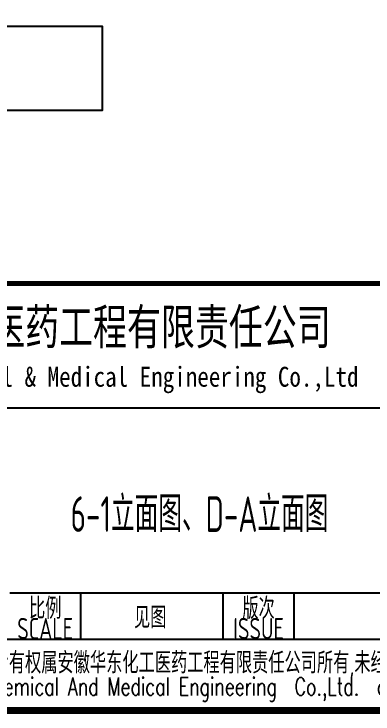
# Model space of a CAD drawing. Extents: x 5904849 to 6011887, y -826029 to -177002.
# Drawn here: x 5950810 to 5955858, y -678942 to -669107 of the extents above; entities that cross this region are included whole.
import ezdxf
from ezdxf.enums import TextEntityAlignment as Align

# ---------------------------------------------------------------- set-up
doc = ezdxf.new("R2010")
doc.units = 0
doc.header["$LTSCALE"] = 1000
doc.header["$MEASUREMENT"] = 0
doc.layers.get('0').update_dxf_attribs({"linetype": 'CONTINUOUS'})
doc.layers.add('PUB_TITLE', color=4, linetype='CONTINUOUS')
doc.layers.add('填充', color=251, linetype='CONTINUOUS')
doc.styles.add('AHD', font='sceie.shx', dxfattribs={"width": 0.7, "bigfont": 'sceic.shx'})
doc.styles.add('ECEC_TQ', font='txt_l.shx', dxfattribs={"bigfont": 'hztxt_l.shx'})
doc.styles.add('sceie', font='sceie.shx', dxfattribs={"bigfont": 'sceic.shx'})
doc.styles.add('宋体', font='', dxfattribs={"width": 0.7})
doc.styles.get('宋体').set_extended_font_data('SimSun')

msp = doc.modelspace()

# ---------------------------------------------------------------- linework, layer by layer
for p, q in [((5945249.4, -674642.1), (5956249.4, -674642.1)), ((5950749.4, -677242.1), (5963249.4, -677242.1)), ((5951749.4, -677892.1), (5951749.4, -677242.1)), ((5953749.4, -677892.1), (5953749.4, -677242.1)), ((5954749.4, -677892.1), (5954749.4, -677242.1)), ((5945249.4, -677892.1), (5963249.4, -677892.1)), ((5945249.4, -678892.1), (5963249.4, -678892.1))]:
    msp.add_line(p, q)
at = {"const_width": 70}
msp.add_lwpolyline([(5963249.4, -672892.1), (5945249.4, -672892.1)], dxfattribs=at)
at = {"layer": 'PUB_TITLE', "color": 4, "const_width": 100}
msp.add_lwpolyline([(5907349.4, -678892.1), (5963249.4, -678892.1), (5963249.4, -638892.1), (5907349.4, -638892.1)], close=True, dxfattribs=at)
at = {"layer": '填充', "color": 32}
msp.add_lwpolyline([(5948731, -669276.8), (5952048.9, -669276.8), (5952048.9, -670460.9), (5948731, -670460.9)], close=True, dxfattribs=at)

# ---------------------------------------------------------------- texts
for s, height, style, width, p in [('安徽华东化工医药工程有限责任公司', 500, '宋体', 0.7, (5951444.3, -673492.1)), ('Anhui Huadong Chemical & Medical Engineering Co.,Ltd', 280, '宋体', 0.85, (5951444.3, -674242.1)), ('6-1立面图、D-A立面图', 500, 'AHD', 0.7, (5953418.3, -676105.9)), ('比例', 300, 'sceie', 0.8, (5951249.4, -677442.1)), ('版次', 300, 'sceie', 0.8, (5954249.4, -677442.1)), ('见图', 300, 'sceie', 0.8, (5952725.3, -677579.1)), ('SCALE', 300, 'sceie', 0.8, (5951249.4, -677742.1)), ('ISSUE', 300, 'sceie', 0.8, (5954249.4, -677742.1)), ('本文件专有权属安徽华东化工医药工程有限责任公司所有,未经许可不得复制或转让给第三方', 300, 'sceie', 0.8, (5954420.5, -678241.1)), ('The proprietary right of this document belongs to Anhui Huadong Chemical And Medical Engineering  Co.,Ltd.  and any replication or transfer to the 3rd. side is forbidden without its permission. ', 250, 'ECEC_TQ', 0.72, (5954249.4, -678592.1))]:
    msp.add_text(s, height=height, dxfattribs=dict(style=style, width=width)).set_placement(p, align=Align.MIDDLE)

doc.saveas('drawing.dxf')
